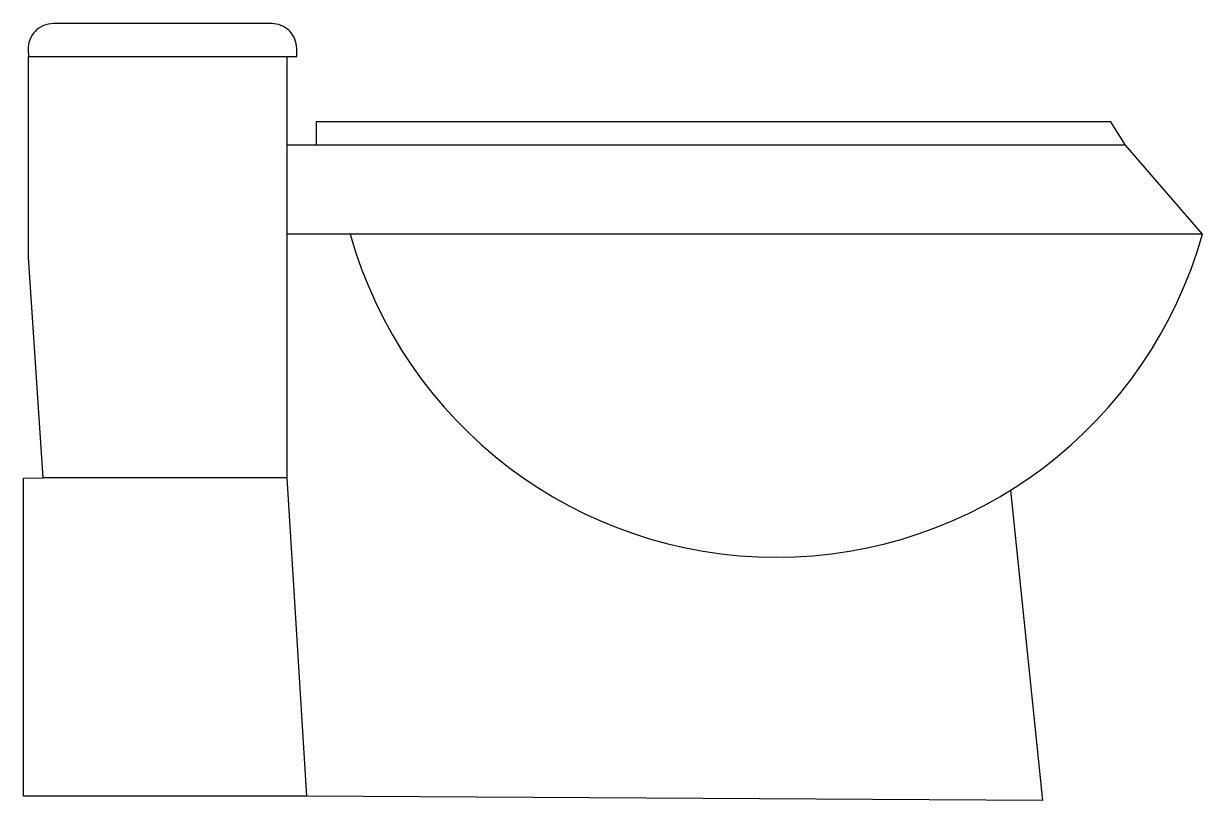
# Model space of a CAD drawing. Extents: x 0 to 706, y -3 to 462.
import ezdxf

# ---------------------------------------------------------------- set-up
doc = ezdxf.new("R2010")
doc.units = 0
doc.header["$LTSCALE"] = 100
doc.layers.get('0').update_dxf_attribs({"linetype": 'CONTINUOUS'})

msp = doc.modelspace()

# ---------------------------------------------------------------- linework, layer by layer
at = {"color": 0}
msp.add_lwpolyline([(2.97, 442.78), (163.54, 442.78), (163.54, 447.4, 0.414214), (148.54, 462.4), (17.75, 462.4, 0.428998), (2.77, 446.64)], format="xyb", close=True, dxfattribs=at)
for points in [[(157.67, 442.78), (157.67, 190.56), (11.72, 190.56), (2.97, 322.28), (2.97, 442.78)], [(659.71, 389.53), (650.96, 403.55), (175.18, 403.55), (175.18, 389.53)], [(705.77, 336.4), (659.71, 389.53), (157.67, 389.53)], [(705.77, 336.4), (157.67, 336.4)], [(157.67, 190.56), (169.3, 0), (0, 0), (0, 190.34), (11.72, 190.56)], [(590.9, 183.07), (610.05, -2.65), (169.3, 0)]]:
    msp.add_lwpolyline(points, dxfattribs=at)
msp.add_arc((450.67, 407.81), 264.91, 195.63909, 344.36091, dxfattribs=at)

doc.saveas('drawing.dxf')
